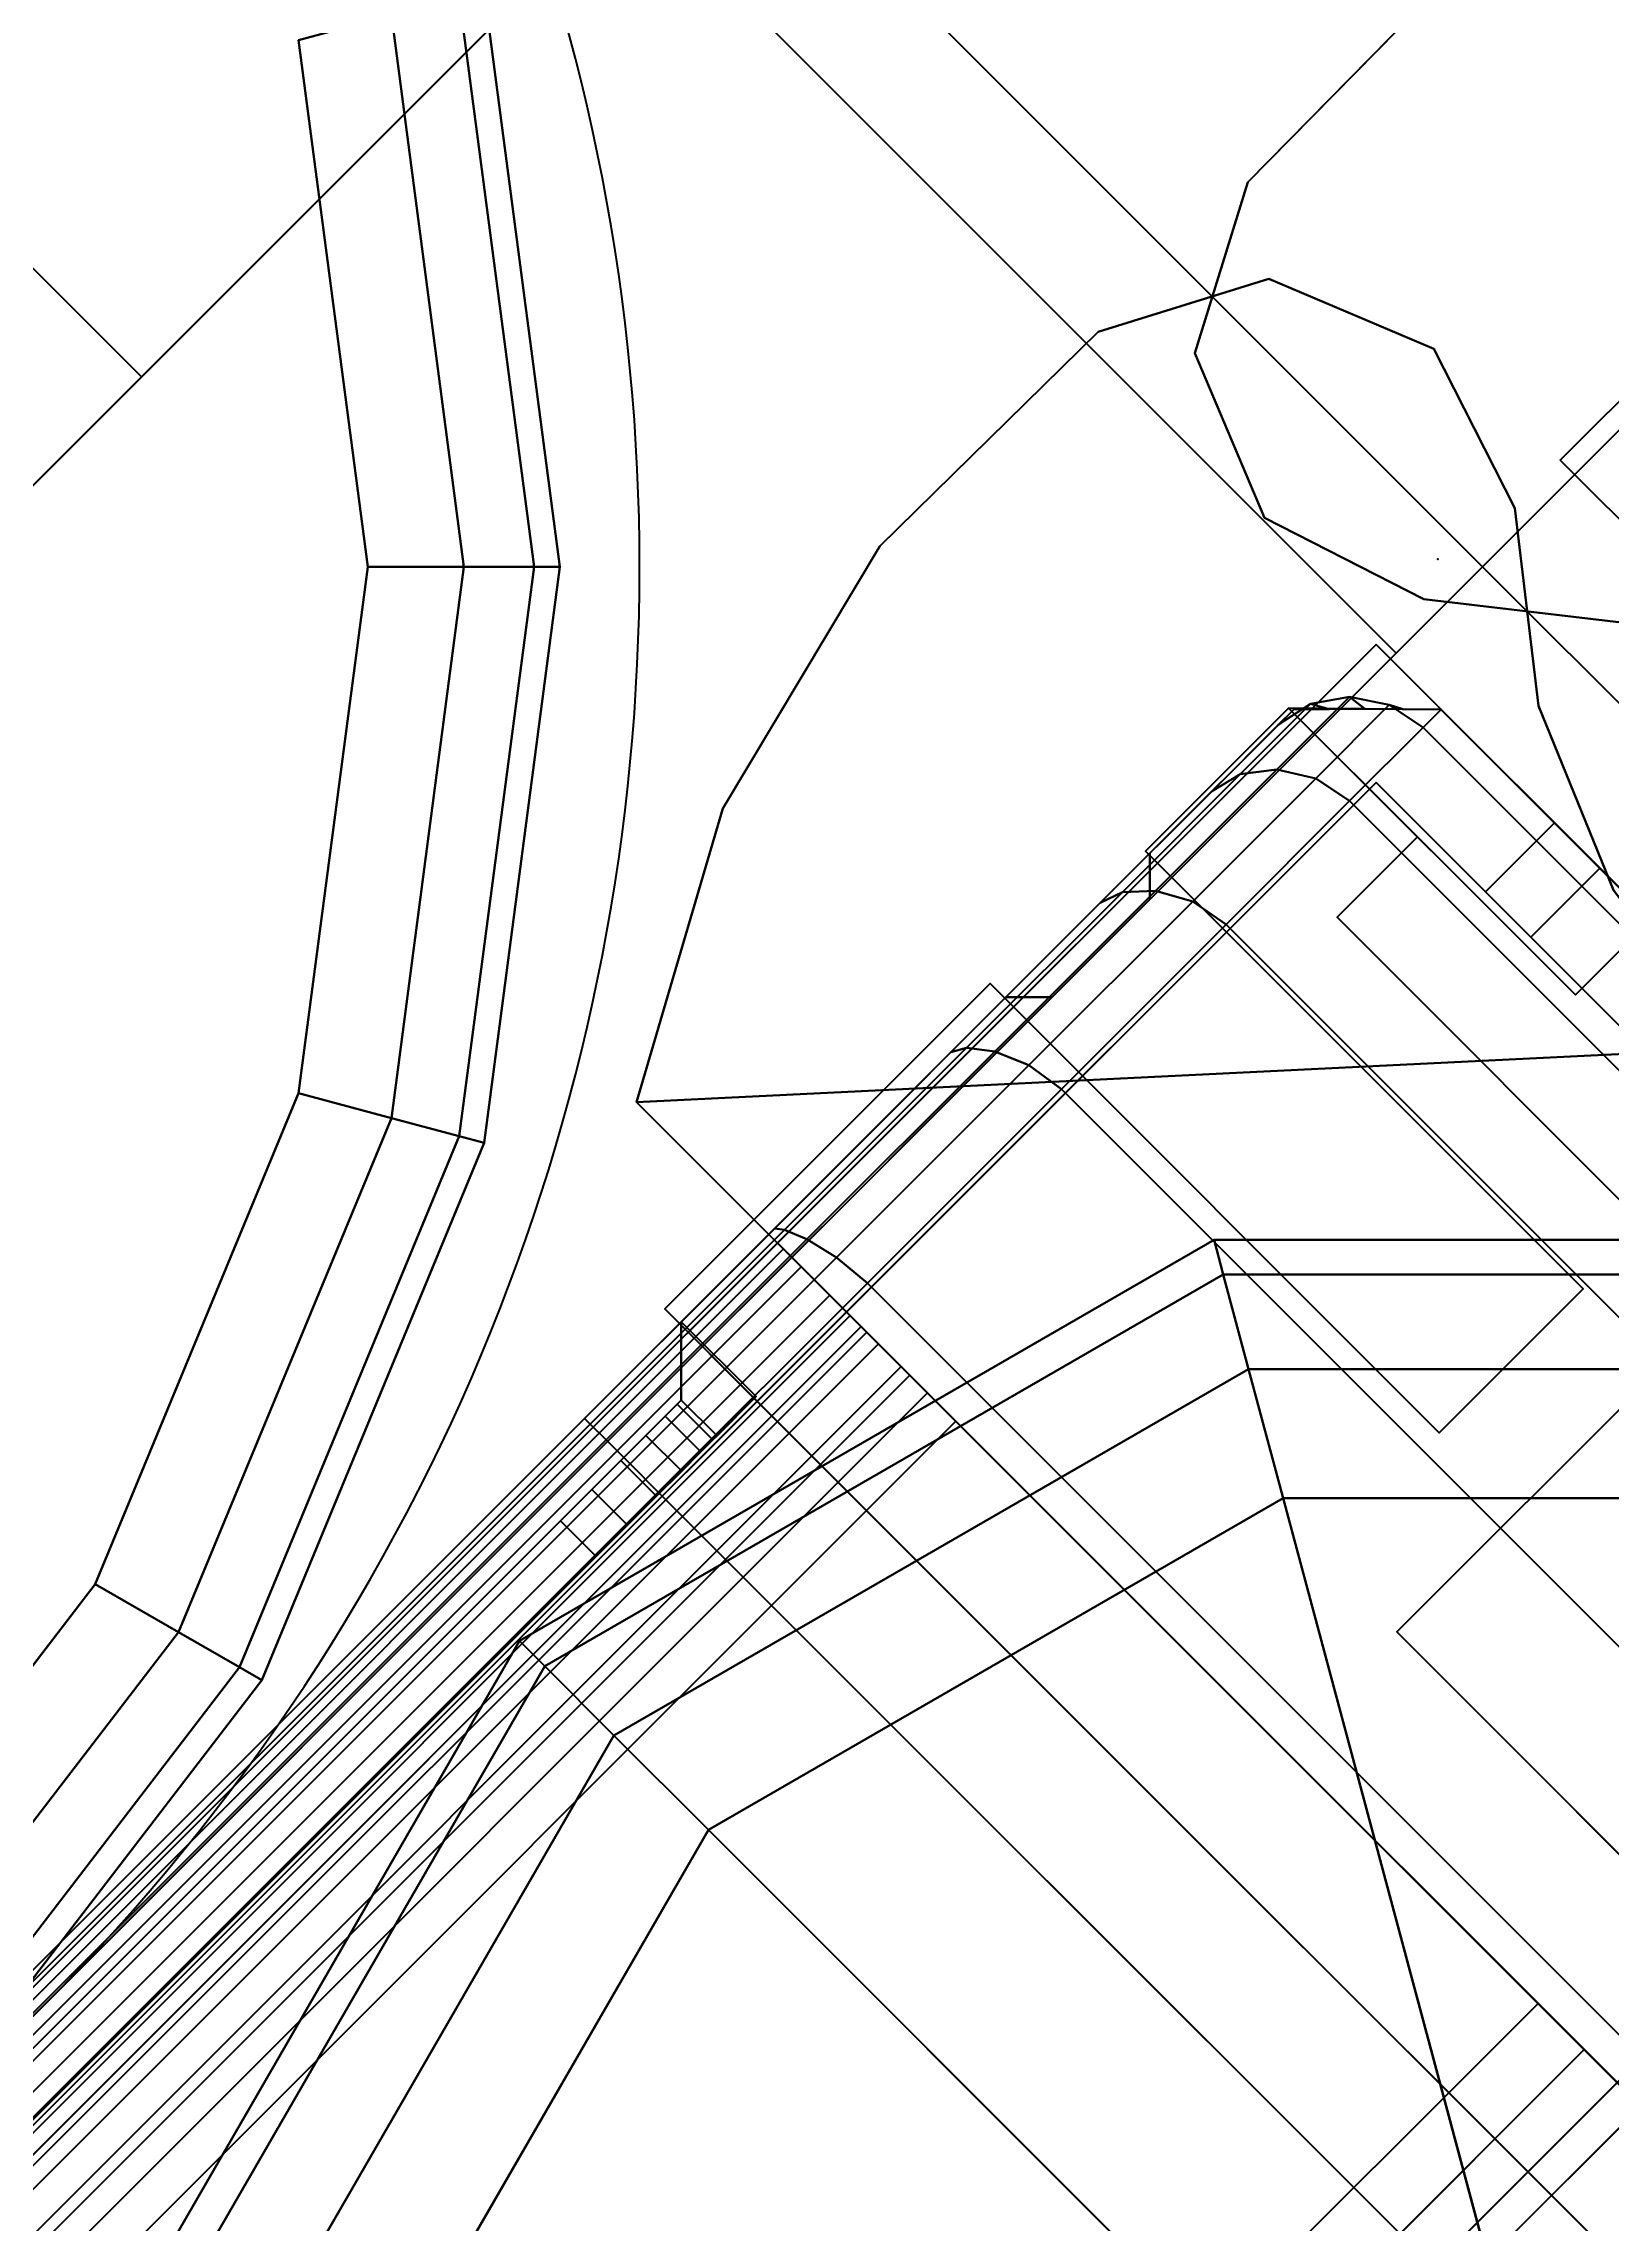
# Model space of a CAD drawing. Extents: x -170 to 1783, y -20 to 1205.
# Drawn here: x 170.2 to 171.161, y 339.697 to 341.034 of the extents above; entities that cross this region are included whole.
import ezdxf
from ezdxf.enums import TextEntityAlignment as Align

# ---------------------------------------------------------------- set-up
doc = ezdxf.new("R2010")
doc.units = 0
doc.header["$LTSCALE"] = 96
doc.header["$MEASUREMENT"] = 0
for name, color, linetype in [('A-FURN-3-PANEL-GLIDE', 7, 'Continuous'), ('A-FURN-3-PANEL-GLIDE-HOUSING', 7, 'Continuous'), ('A-FURN-3-PANEL-RACE', 7, 'Continuous'), ('A-FURN-3-PANEL-SIDE1', 7, 'Continuous'), ('A-FURN-3-PANEL-SIDE2', 7, 'Continuous'), ('A-FURN-3-PANEL-TOPCAP', 7, 'Continuous'), ('A-FURN-3-PANEL-TRIM', 7, 'Continuous'), ('A-FURN-3-WKSF-BRACKET', 7, 'Continuous'), ('A-FURN-3-WKSF-TOP', 7, 'Continuous'), ('A-FURN-3-WKSF-TRIM', 7, 'Continuous'), ('A-FURN-P-PNLS', 7, 'Continuous'), ('A-FURN-P-WKSF', 7, 'Continuous'), ('A-FURN-P-WKSF-SUPPORT', 7, 'Continuous'), ('MAIN_FURN', 7, 'Continuous'), ('MAIN_PANEL', 7, 'Continuous'), ('MAIN_WKSURF', 7, 'Continuous'), ('MAIN_WRKSFC-SUPP', 7, 'Continuous')]:
    doc.layers.add(name, color=color, linetype=linetype)

# ---------------------------------------------------------------- blocks, each defined once
blk = doc.blocks.new('EC-EFP-444')
at = {"layer": 'A-FURN-3-PANEL-GLIDE', "color": 20, "linetype": 'Continuous'}
for points in [[(46.6501, 1.8052, 0.2464), (46.6391, 1.8242, 0.1642), (47.115, 1.9517, 0.1642), (47.115, 1.9297, 0.2464)], [(46.6391, 1.8242, 0.1642), (46.6501, 1.8052, 0.0821), (47.115, 1.9297, 0.0821), (47.115, 1.9517, 0.1642)], [(47.115, 1.9297, 0.2464), (47.115, 1.9517, 0.1642), (47.5909, 1.8242, 0.1642), (47.5799, 1.8052, 0.2464)], [(47.115, 1.9517, 0.1642), (47.115, 1.9297, 0.0821), (47.5799, 1.8052, 0.0821), (47.5909, 1.8242, 0.1642)], [(46.6802, 1.7531, 0.3065), (46.6501, 1.8052, 0.2464), (47.115, 1.9297, 0.2464), (47.115, 1.8696, 0.3065)], [(46.6501, 1.8052, 0.0821), (46.6802, 1.7531, 0.022), (47.115, 1.8696, 0.022), (47.115, 1.9297, 0.0821)], [(47.115, 1.8696, 0.3065), (47.115, 1.9297, 0.2464), (47.5799, 1.8052, 0.2464), (47.5498, 1.7531, 0.3065)], [(47.115, 1.9297, 0.0821), (47.115, 1.8696, 0.022), (47.5498, 1.7531, 0.022), (47.5799, 1.8052, 0.0821)], [(46.7213, 1.682, 0.3285), (46.6802, 1.7531, 0.3065), (47.115, 1.8696, 0.3065), (47.115, 1.7875, 0.3285)], [(46.6802, 1.7531, 0.022), (46.7213, 1.682), (47.115, 1.7875), (47.115, 1.8696, 0.022)], [(47.115, 1.7875, 0.3285), (47.115, 1.8696, 0.3065), (47.5498, 1.7531, 0.3065), (47.5088, 1.682, 0.3285)], [(47.115, 1.8696, 0.022), (47.115, 1.7875), (47.5088, 1.682), (47.5498, 1.7531, 0.022)], [(47.5799, 1.8052, 0.2464), (47.5909, 1.8242, 0.1642), (47.9392, 1.4759, 0.1642), (47.9202, 1.4649, 0.2464)], [(47.5909, 1.8242, 0.1642), (47.5799, 1.8052, 0.0821), (47.9202, 1.4649, 0.0821), (47.9392, 1.4759, 0.1642)], [(47.5498, 1.7531, 0.3065), (47.5799, 1.8052, 0.2464), (47.9202, 1.4649, 0.2464), (47.8681, 1.4348, 0.3065)], [(47.5799, 1.8052, 0.0821), (47.5498, 1.7531, 0.022), (47.8681, 1.4348, 0.022), (47.9202, 1.4649, 0.0821)], [(47.0138, 1.1754, 0.3285), (46.7213, 1.682, 0.3285), (47.115, 1.7875, 0.3285), (47.115, 1.2025, 0.3285)], [(47.115, 1.2025, 0.3285), (47.115, 1.7875, 0.3285), (47.5088, 1.682, 0.3285), (47.2163, 1.1754, 0.3285)], [(47.5088, 1.682, 0.3285), (47.5498, 1.7531, 0.3065), (47.8681, 1.4348, 0.3065), (47.797, 1.3937, 0.3285)], [(47.5498, 1.7531, 0.022), (47.5088, 1.682), (47.797, 1.3937), (47.8681, 1.4348, 0.022)], [(47.2163, 1.1754, 0.3285), (47.5088, 1.682, 0.3285), (47.797, 1.3937, 0.3285), (47.2904, 1.1013, 0.3285)]]:
    blk.add_3dface(points, dxfattribs=at)
at = {"layer": 'A-FURN-3-PANEL-GLIDE', "color": 20, "linetype": 'Continuous', "invisible_edges": 12}
for points in [[(47.115, 1), (47.115, 1.7875), (46.7213, 1.682)], [(47.115, 1), (47.5088, 1.682), (47.115, 1.7875)], [(47.115, 1), (47.797, 1.3937), (47.5088, 1.682)]]:
    blk.add_3dface(points, dxfattribs=at)
at = {"layer": 'A-FURN-3-PANEL-GLIDE-HOUSING', "color": 40, "linetype": 'Continuous'}
for points in [[(47.1152, 1.3517, 4.1997), (47.1152, 1.3117, 4.2397), (47.4, 1.3117, 4.2397), (47.4, 1.3517, 4.1997)], [(47.1152, 1.3517, 4.1997), (47.4, 1.3517, 4.1997), (47.4, 1.3517, 3.6147), (47.1152, 1.3517, 3.6147)], [(47.1152, 1.3117, 3.5747), (47.1152, 1.3517, 3.6147), (47.4, 1.3517, 3.6147), (47.4, 1.3117, 3.5747)], [(47.3151, 1.2001, 2.2447), (47.72, 1.283, 3.3867), (47.72, 1.283, 3.5747), (47.115, 1.283, 3.5747)], [(47.115, 1.21, 3.5747), (47.72, 1.21, 3.5747), (47.72, 1.21, 3.3867), (47.2635, 1.1485, 2.2447)]]:
    blk.add_3dface(points, dxfattribs=at)
for points, invisible_edges in [([(47.4, 1.3117, 3.5747), (47.3998, 1.283, 3.5747), (47.115, 1.283, 3.5747), (47.1152, 1.3117, 3.5747)], 4), ([(47.4, 1.3117, 4.2397), (47.1152, 1.3117, 4.2397), (47.1152, 0.6857, 4.2397), (47.4, 0.6857, 4.2397)], 2), ([(47.72, 1.283, 3.5747), (47.72, 1.21, 3.5747), (47.115, 1.21, 3.5747), (47.115, 1.283, 3.5747)], 4)]:
    blk.add_3dface(points, dxfattribs=dict(at, invisible_edges=invisible_edges))
at = {"layer": 'A-FURN-3-PANEL-RACE', "color": 40, "linetype": 'Continuous'}
for points, invisible_edges in [([(0.08, 2.0125, 3.515), (0.08, 2.0125, 0.3963), (47.92, 2.0125, 0.3963), (47.92, 2.0125, 3.515)], 8), ([(0.5, 1.5745, 0.3963), (47.5, 1.5745, 0.3963), (0.08, 2.0125, 0.3963), (0.08, 1.5745, 0.3963)], 3), ([(47.5, 1.5745, 0.3963), (47.92, 1.5745, 0.3963), (47.92, 2.0125, 0.3963), (0.08, 2.0125, 0.3963)], 8), ([(0.6, 2.0125, 4.0847), (0.6, 2.0125, 3.515), (47.4, 2.0125, 3.515), (47.4, 2.0125, 4.0847)], 2), ([(47.4, 1.9525, 3.515), (47.4, 1.9525, 4.0847), (47.4, 2.0125, 4.0847), (47.4, 2.0125, 3.515)], 2), ([(47.86, 1.9525, 3.515), (47.4, 1.9525, 3.515), (47.4, 2.0125, 3.515), (47.92, 2.0125, 3.515)], 8), ([(47.4, 1.9493, 4.1093), (47.4, 2.0072, 4.1248), (47.4, 2.0125, 4.0847), (47.4, 1.9525, 4.0847)], 5), ([(47.4, 1.9398, 4.1322), (47.4, 1.9918, 4.1622), (47.4, 2.0072, 4.1248), (47.4, 1.9493, 4.1093)], 5), ([(47.86, 1.5745, 3.515), (47.86, 1.9525, 3.515), (47.92, 2.0125, 3.515), (47.92, 1.5745, 3.515)], 2), ([(47.92, 1.8575, 3.1951), (47.92, 2.0125, 3.515), (47.92, 2.0125, 0.3963), (47.92, 1.8575, 1.4986)], 5), ([(47.92, 1.8181, 1.4986), (47.92, 1.8575, 1.4986), (47.92, 2.0125, 0.3963), (47.92, 1.5745, 0.3963)], 10), ([(47.92, 1.5745, 3.245), (47.92, 1.5745, 3.515), (47.92, 2.0125, 3.515), (47.92, 1.8575, 3.1951)], 4), ([(47.4, 1.9247, 4.1519), (47.4, 1.9671, 4.1943), (47.4, 1.9918, 4.1622), (47.4, 1.9398, 4.1322)], 5), ([(47.4, 1.905, 4.1669), (47.4, 1.935, 4.2189), (47.4, 1.9671, 4.1943), (47.4, 1.9247, 4.1519)], 5), ([(47.86, 1.9525, 0.4563), (0.14, 1.9525, 0.4563), (0.14, 1.9525, 3.515), (47.86, 1.9525, 3.515)], 4), ([(0.5, 1.5745, 0.4563), (0.14, 1.5745, 0.4563), (0.14, 1.9525, 0.4563), (47.5, 1.5745, 0.4563)], 12), ([(47.5, 1.5745, 0.4563), (0.14, 1.9525, 0.4563), (47.86, 1.9525, 0.4563), (47.86, 1.5745, 0.4563)], 1), ([(47.4, 1.9525, 3.515), (0.6, 1.9525, 3.515), (0.6, 1.9525, 4.0847), (47.4, 1.9525, 4.0847)], 1), ([(47.86, 1.9525, 0.4563), (47.86, 1.9525, 3.515), (47.86, 1.8575, 3.1951), (47.86, 1.8575, 1.4986)], 10), ([(47.86, 1.5745, 0.4563), (47.86, 1.9525, 0.4563), (47.86, 1.8575, 1.4986), (47.86, 1.8181, 1.4986)], 10), ([(47.86, 1.8575, 3.1951), (47.86, 1.9525, 3.515), (47.86, 1.5745, 3.515), (47.86, 1.5745, 3.245)], 1), ([(47.4, 1.8821, 4.1764), (47.4, 1.8976, 4.2344), (47.4, 1.935, 4.2189), (47.4, 1.905, 4.1669)], 5), ([(47.4, 1.8575, 4.1797), (47.4, 1.8575, 4.2397), (47.4, 1.8976, 4.2344), (47.4, 1.8821, 4.1764)], 4), ([(47.86, 1.5745, 1.7894), (47.86, 1.5745, 0.4563), (47.86, 1.8181, 1.4986), (47.86, 1.614, 1.7894)], 2), ([(47.92, 1.614, 1.7894), (47.92, 1.8181, 1.4986), (47.92, 1.5745, 0.3963), (47.92, 1.5745, 1.7894)], 2), ([(47.5, 1.2625, 0.3963), (47.5, 1.5745, 0.3963), (0.5, 1.5745, 0.3963), (45.902, 1.2625, 0.3963)], 6), ([(47.5, 1.2625, 0.4563), (45.902, 1.2625, 0.4563), (0.5, 1.5745, 0.4563), (47.5, 1.5745, 0.4563)], 6), ([(47.5, 1.5745, 0.3963), (47.5, 1.5745, 0.4563), (47.86, 1.5745, 0.4563), (47.92, 1.5745, 0.3963)], 4)]:
    blk.add_3dface(points, dxfattribs=dict(at, invisible_edges=invisible_edges))
for points in [[(0.6, 2.0072, 4.1248), (0.6, 2.0125, 4.0847), (47.4, 2.0125, 4.0847), (47.4, 2.0072, 4.1248)], [(0.6, 1.9918, 4.1622), (0.6, 2.0072, 4.1248), (47.4, 2.0072, 4.1248), (47.4, 1.9918, 4.1622)], [(0.6, 1.9671, 4.1943), (0.6, 1.9918, 4.1622), (47.4, 1.9918, 4.1622), (47.4, 1.9671, 4.1943)], [(0.6, 1.935, 4.2189), (0.6, 1.9671, 4.1943), (47.4, 1.9671, 4.1943), (47.4, 1.935, 4.2189)], [(47.4, 1.9493, 4.1093), (47.4, 1.9525, 4.0847), (0.6, 1.9525, 4.0847), (0.6, 1.9493, 4.1093)], [(47.4, 1.9398, 4.1322), (47.4, 1.9493, 4.1093), (0.6, 1.9493, 4.1093), (0.6, 1.9398, 4.1322)], [(47.4, 1.9247, 4.1519), (47.4, 1.9398, 4.1322), (0.6, 1.9398, 4.1322), (0.6, 1.9247, 4.1519)], [(0.6, 1.8976, 4.2344), (0.6, 1.935, 4.2189), (47.4, 1.935, 4.2189), (47.4, 1.8976, 4.2344)], [(47.4, 1.905, 4.1669), (47.4, 1.9247, 4.1519), (0.6, 1.9247, 4.1519), (0.6, 1.905, 4.1669)], [(47.4, 1.8821, 4.1764), (47.4, 1.905, 4.1669), (0.6, 1.905, 4.1669), (0.6, 1.8821, 4.1764)], [(0.6, 1.8575, 4.2397), (0.6, 1.8976, 4.2344), (47.4, 1.8976, 4.2344), (47.4, 1.8575, 4.2397)], [(47.4, 1.8575, 4.1797), (47.4, 1.8821, 4.1764), (0.6, 1.8821, 4.1764), (0.6, 1.8575, 4.1797)], [(0.6, 1.8575, 4.1797), (0.6, 1.8575, 4.2397), (47.4, 1.8575, 4.2397), (47.4, 1.8575, 4.1797)], [(47.86, 1.8575, 1.4986), (47.86, 1.8575, 3.1951), (47.92, 1.8575, 3.1951), (47.92, 1.8575, 1.4986)], [(47.92, 1.8181, 1.4986), (47.86, 1.8181, 1.4986), (47.86, 1.8575, 1.4986), (47.92, 1.8575, 1.4986)], [(47.86, 1.8575, 3.1951), (47.86, 1.5745, 3.245), (47.92, 1.5745, 3.245), (47.92, 1.8575, 3.1951)], [(47.92, 1.614, 1.7894), (47.86, 1.614, 1.7894), (47.86, 1.8181, 1.4986), (47.92, 1.8181, 1.4986)], [(47.5, 1.2625, 0.3963), (47.5, 1.2625, 0.4563), (47.5, 1.5745, 0.4563), (47.5, 1.5745, 0.3963)], [(47.5, 1.2625, 0.4563), (47.5, 1.2625, 0.3963), (45.902, 1.2625, 0.3963), (45.902, 1.2625, 0.4563)]]:
    blk.add_3dface(points, dxfattribs=at)
at = {"layer": 'A-FURN-3-PANEL-SIDE1', "color": 7, "linetype": 'Continuous'}
for points in [[(47.3224, 1.955, 43.7401), (47.3228, 0.045, 43.7401), (0.6776, 0.045, 43.7401), (0.6776, 1.955, 43.7401)], [(47.3224, 0.045, 4.2397), (47.3224, 1.955, 4.2397), (0.6776, 1.955, 4.2397), (0.6776, 0.045, 4.2397)], [(47.3228, 0.045, 43.7401), (47.3224, 1.955, 43.7401), (47.3224, 1.955, 4.2397), (47.3224, 0.045, 4.2397)]]:
    blk.add_3dface(points, dxfattribs=at)
at = {"layer": 'A-FURN-3-PANEL-SIDE2', "color": 7, "linetype": 'Continuous'}
blk.add_3dface([(0.6776, 1.955, 43.7401), (0.6776, 1.955, 4.2397), (47.3224, 1.955, 4.2397), (47.3224, 1.955, 43.7401)], dxfattribs=at)
at = {"layer": 'A-FURN-3-PANEL-TOPCAP', "color": 60, "linetype": 'Continuous'}
for points, invisible_edges in [([(0.76, 2.02, 44.286), (0.76, 2.02, 44.161), (47.24, 2.02, 44.161), (47.24, 2.02, 44.286)], 5), ([(47.24, 2, 44.141), (47.24, 2.02, 44.161), (0.76, 2.02, 44.161), (0.76, 2, 44.141)], 5), ([(47.24, 2.02, 44.036), (47.24, 2, 44.056), (0.76, 2, 44.056), (0.76, 2.02, 44.036)], 5), ([(0.76, 2.02, 44.036), (0.815, 2.02, 43.7741), (47.185, 2.02, 43.7741), (47.24, 2.02, 44.036)], 5), ([(47.185, 2.02, 43.7741), (0.815, 2.02, 43.7741), (0.815, 1.986, 43.7401), (47.185, 1.986, 43.7401)], 10), ([(47.185, 2.02, 43.7741), (47.185, 1.986, 43.7401), (47.2122, 1.986, 43.7365), (47.221, 2.02, 43.7693)], 5), ([(47.185, 2.02, 43.7741), (47.221, 2.02, 43.7693), (47.3404, 2.02, 44.0218), (47.24, 2.02, 44.036)], 10), ([(47.221, 2.02, 43.7693), (47.2122, 1.986, 43.7365), (47.2375, 1.986, 43.726), (47.2545, 2.02, 43.7554)], 5), ([(47.4331, 2.02, 43.9807), (47.3404, 2.02, 44.0218), (47.221, 2.02, 43.7693), (47.2545, 2.02, 43.7554)], 10), ([(47.2545, 2.02, 43.7554), (47.2375, 1.986, 43.726), (47.2593, 1.986, 43.7093), (47.2833, 2.02, 43.7333)], 5), ([(47.4051, 2.02, 44.2633), (47.24, 2.02, 44.286), (47.24, 2.02, 44.161), (47.3727, 2.02, 44.1426)], 10), ([(47.3727, 2.02, 44.1426), (47.24, 2.02, 44.161), (47.24, 2, 44.141), (47.3676, 2, 44.1232)], 10), ([(47.3456, 2, 44.0411), (47.24, 2, 44.056), (47.24, 2.02, 44.036), (47.3404, 2.02, 44.0218)], 10), ([(47.2545, 2.02, 43.7554), (47.2833, 2.02, 43.7333), (47.5111, 2.02, 43.9159), (47.4331, 2.02, 43.9807)], 10), ([(47.2833, 2.02, 43.7333), (47.2593, 1.986, 43.7093), (47.276, 1.986, 43.6875), (47.3054, 2.02, 43.7045)], 5), ([(47.3054, 2.02, 43.7045), (47.276, 1.986, 43.6875), (47.2864, 1.986, 43.6622), (47.3193, 2.02, 43.671)], 5), ([(47.5685, 2.02, 43.8323), (47.5111, 2.02, 43.9159), (47.2833, 2.02, 43.7333), (47.3054, 2.02, 43.7045)], 10), ([(47.3193, 2.02, 43.671), (47.2864, 1.986, 43.6622), (47.29, 1.986, 43.635), (47.324, 2.02, 43.635)], 1), ([(47.3054, 2.02, 43.7045), (47.3193, 2.02, 43.671), (47.601, 2.02, 43.7363), (47.5685, 2.02, 43.8323)], 10), ([(47.3193, 2.02, 43.671), (47.324, 2.02, 43.635), (47.606, 2.02, 43.635), (47.601, 2.02, 43.7363)], 8), ([(47.324, 2.02, 43.635), (47.324, -0.02, 43.635), (47.606, -0.02, 43.635), (47.606, 2.02, 43.635)], 5), ([(47.4431, 2, 43.998), (47.3456, 2, 44.0411), (47.3404, 2.02, 44.0218), (47.4331, 2.02, 43.9807)], 10), ([(47.4956, 2.02, 44.0891), (47.3727, 2.02, 44.1426), (47.3676, 2, 44.1232), (47.4856, 2, 44.0717)], 10), ([(47.5581, 2.02, 44.1974), (47.4051, 2.02, 44.2633), (47.3727, 2.02, 44.1426), (47.4956, 2.02, 44.0891)], 10), ([(47.5252, 2, 43.9301), (47.4431, 2, 43.998), (47.4331, 2.02, 43.9807), (47.5111, 2.02, 43.9159)], 10), ([(47.5995, 2.02, 44.0044), (47.4956, 2.02, 44.0891), (47.4856, 2, 44.0717), (47.5854, 2, 43.9903)], 10), ([(47.6879, 2.02, 44.0929), (47.5581, 2.02, 44.1974), (47.4956, 2.02, 44.0891), (47.5995, 2.02, 44.0044)], 10), ([(47.5858, 2, 43.8424), (47.5252, 2, 43.9301), (47.5111, 2.02, 43.9159), (47.5685, 2.02, 43.8323)], 10), ([(47.6202, 2, 43.7415), (47.5858, 2, 43.8424), (47.5685, 2.02, 43.8323), (47.601, 2.02, 43.7363)], 10), ([(47.6768, 2.02, 43.8949), (47.5995, 2.02, 44.0044), (47.5854, 2, 43.9903), (47.6595, 2, 43.8849)], 10), ([(47.7851, 2.02, 43.9575), (47.6879, 2.02, 44.0929), (47.5995, 2.02, 44.0044), (47.6768, 2.02, 43.8949)], 10), ([(47.6259, 2, 43.635), (47.6202, 2, 43.7415), (47.601, 2.02, 43.7363), (47.606, 2.02, 43.635)], 2), ([(47.606, 2.02, 43.635), (47.606, -0.02, 43.635), (47.6259, 0, 43.635), (47.6259, 2, 43.635)], 5), ([(47.7217, 2.02, 43.7687), (47.6768, 2.02, 43.8949), (47.6595, 2, 43.8849), (47.7024, 2, 43.7635)], 10), ([(47.8425, 2.02, 43.8011), (47.7851, 2.02, 43.9575), (47.6768, 2.02, 43.8949), (47.7217, 2.02, 43.7687)], 10), ([(47.731, 2.02, 43.635), (47.7217, 2.02, 43.7687), (47.7024, 2, 43.7635), (47.711, 2, 43.635)], 2), ([(47.711, 2, 43.635), (47.711, 0, 43.635), (47.731, -0.02, 43.635), (47.731, 2.02, 43.635)], 5), ([(47.856, 2.02, 43.635), (47.8425, 2.02, 43.8011), (47.7217, 2.02, 43.7687), (47.731, 2.02, 43.635)], 2), ([(47.856, -0.02, 43.635), (47.856, 2.02, 43.635), (47.731, 2.02, 43.635), (47.731, -0.02, 43.635)], 5), ([(47.8715, 2.0047, 43.635), (47.856, 2.02, 43.635), (47.856, -0.02, 43.635), (47.8715, -0.0047, 43.635)], 10), ([(0.76, 2, 44.141), (0.76, 2, 44.056), (47.24, 2, 44.056), (47.24, 2, 44.141)], 5), ([(47.3676, 2, 44.1232), (47.24, 2, 44.141), (47.24, 2, 44.056), (47.3456, 2, 44.0411)], 10), ([(47.4856, 2, 44.0717), (47.3676, 2, 44.1232), (47.3456, 2, 44.0411), (47.4431, 2, 43.998)], 10), ([(47.5854, 2, 43.9903), (47.4856, 2, 44.0717), (47.4431, 2, 43.998), (47.5252, 2, 43.9301)], 10), ([(47.6595, 2, 43.8849), (47.5854, 2, 43.9903), (47.5252, 2, 43.9301), (47.5858, 2, 43.8424)], 10), ([(47.7024, 2, 43.7635), (47.6595, 2, 43.8849), (47.5858, 2, 43.8424), (47.6202, 2, 43.7415)], 10), ([(47.711, 2, 43.635), (47.7024, 2, 43.7635), (47.6202, 2, 43.7415), (47.6259, 2, 43.635)], 2), ([(47.711, 0, 43.635), (47.711, 2, 43.635), (47.6259, 2, 43.635), (47.6259, 0, 43.635)], 5), ([(47.8715, -0.0047, 43.635), (47.8871, 0.0106, 43.635), (47.8871, 1.9894, 43.635), (47.8715, 2.0047, 43.635)], 10), ([(47.9035, 1.9727, 43.635), (47.8871, 1.9894, 43.635), (47.8871, 0.0106, 43.635), (47.9035, 0.0273, 43.635)], 10), ([(47.9035, 0.0273, 43.635), (47.92, 0.044, 43.635), (47.92, 1.956, 43.635), (47.9035, 1.9727, 43.635)], 8)]:
    blk.add_3dface(points, dxfattribs=dict(at, invisible_edges=invisible_edges))
for points in [[(47.24, 2.02, 44.286), (47.24, 2.0151, 44.3105), (0.76, 2.0151, 44.3105), (0.76, 2.02, 44.286)], [(47.24, 2.02, 44.286), (47.4051, 2.02, 44.2633), (47.4087, 2.0151, 44.2864), (47.24, 2.0151, 44.3105)], [(47.29, 1.955, 43.635), (47.324, 1.955, 43.635), (47.324, 2.02, 43.635), (47.29, 1.986, 43.635)], [(47.4051, 2.02, 44.2633), (47.5581, 2.02, 44.1974), (47.5669, 2.0151, 44.2168), (47.4087, 2.0151, 44.2864)], [(47.5581, 2.02, 44.1974), (47.6879, 2.02, 44.0929), (47.7022, 2.0151, 44.1072), (47.5669, 2.0151, 44.2168)], [(47.6879, 2.02, 44.0929), (47.7851, 2.02, 43.9575), (47.8045, 2.0151, 43.9663), (47.7022, 2.0151, 44.1072)], [(47.7851, 2.02, 43.9575), (47.8425, 2.02, 43.8011), (47.8656, 2.0151, 43.8047), (47.8045, 2.0151, 43.9663)], [(47.8425, 2.02, 43.8011), (47.856, 2.02, 43.635), (47.8715, 2.0047, 43.635), (47.8656, 2.0151, 43.8047)], [(47.24, 2.0151, 44.3105), (47.24, 2.0013, 44.3313), (0.76, 2.0013, 44.3313), (0.76, 2.0151, 44.3105)], [(47.24, 2.0151, 44.3105), (47.4087, 2.0151, 44.2864), (47.4143, 2.0013, 44.3065), (47.24, 2.0013, 44.3313)], [(47.4087, 2.0151, 44.2864), (47.5669, 2.0151, 44.2168), (47.5775, 2.0013, 44.2349), (47.4143, 2.0013, 44.3065)], [(47.5669, 2.0151, 44.2168), (47.7022, 2.0151, 44.1072), (47.7172, 2.0013, 44.1222), (47.5775, 2.0013, 44.2349)], [(47.7022, 2.0151, 44.1072), (47.8045, 2.0151, 43.9663), (47.8226, 2.0013, 43.977), (47.7172, 2.0013, 44.1222)], [(47.8045, 2.0151, 43.9663), (47.8656, 2.0151, 43.8047), (47.8857, 2.0013, 43.8104), (47.8226, 2.0013, 43.977)], [(47.8656, 2.0151, 43.8047), (47.8715, 2.0047, 43.635), (47.8871, 1.9894, 43.635), (47.8857, 2.0013, 43.8104)], [(47.24, 2.0013, 44.3313), (47.24, 1.9805, 44.3451), (0.76, 1.9805, 44.3451), (0.76, 2.0013, 44.3313)], [(47.24, 2.0013, 44.3313), (47.4143, 2.0013, 44.3065), (47.4194, 1.9805, 44.3203), (47.24, 1.9805, 44.3451)], [(47.4143, 2.0013, 44.3065), (47.5775, 2.0013, 44.2349), (47.5864, 1.9805, 44.248), (47.4194, 1.9805, 44.3203)], [(47.5775, 2.0013, 44.2349), (47.7172, 2.0013, 44.1222), (47.7287, 1.9805, 44.1337), (47.5864, 1.9805, 44.248)], [(47.7172, 2.0013, 44.1222), (47.8226, 2.0013, 43.977), (47.8356, 1.9805, 43.9859), (47.7287, 1.9805, 44.1337)], [(47.8226, 2.0013, 43.977), (47.8857, 2.0013, 43.8104), (47.8994, 1.9805, 43.8155), (47.8356, 1.9805, 43.9859)], [(47.8857, 2.0013, 43.8104), (47.8871, 1.9894, 43.635), (47.9035, 1.9727, 43.635), (47.8994, 1.9805, 43.8155)], [(47.24, 1.9805, 44.3451), (47.24, 1.956, 44.35), (0.76, 1.956, 44.35), (0.76, 1.9805, 44.3451)], [(47.185, 1.955, 43.7401), (47.185, 1.986, 43.7401), (0.815, 1.986, 43.7401), (0.815, 1.955, 43.7401)], [(47.185, 1.955, 43.7401), (47.2122, 1.955, 43.7365), (47.2122, 1.986, 43.7365), (47.185, 1.986, 43.7401)], [(47.2122, 1.955, 43.7365), (47.2375, 1.955, 43.726), (47.2375, 1.986, 43.726), (47.2122, 1.986, 43.7365)], [(47.2375, 1.955, 43.726), (47.2593, 1.955, 43.7093), (47.2593, 1.986, 43.7093), (47.2375, 1.986, 43.726)], [(47.24, 1.9805, 44.3451), (47.4194, 1.9805, 44.3203), (47.4216, 1.956, 44.3252), (47.24, 1.956, 44.35)], [(47.2593, 1.955, 43.7093), (47.276, 1.955, 43.6875), (47.276, 1.986, 43.6875), (47.2593, 1.986, 43.7093)], [(47.276, 1.955, 43.6875), (47.2864, 1.955, 43.6622), (47.2864, 1.986, 43.6622), (47.276, 1.986, 43.6875)], [(47.2864, 1.955, 43.6622), (47.29, 1.955, 43.635), (47.29, 1.986, 43.635), (47.2864, 1.986, 43.6622)], [(47.4194, 1.9805, 44.3203), (47.5864, 1.9805, 44.248), (47.5901, 1.956, 44.2528), (47.4216, 1.956, 44.3252)], [(47.5864, 1.9805, 44.248), (47.7287, 1.9805, 44.1337), (47.7332, 1.956, 44.1382), (47.5901, 1.956, 44.2528)], [(47.7287, 1.9805, 44.1337), (47.8356, 1.9805, 43.9859), (47.8405, 1.956, 43.9895), (47.7332, 1.956, 44.1382)], [(47.8356, 1.9805, 43.9859), (47.8994, 1.9805, 43.8155), (47.9043, 1.956, 43.8177), (47.8405, 1.956, 43.9895)], [(47.8994, 1.9805, 43.8155), (47.9035, 1.9727, 43.635), (47.92, 1.956, 43.635), (47.9043, 1.956, 43.8177)], [(0.76, 0.044, 44.35), (0.76, 1.956, 44.35), (47.24, 1.956, 44.35), (47.24, 0.044, 44.35)], [(47.4216, 0.044, 44.3252), (47.24, 0.044, 44.35), (47.24, 1.956, 44.35), (47.4216, 1.956, 44.3252)], [(47.5901, 0.044, 44.2528), (47.4216, 0.044, 44.3252), (47.4216, 1.956, 44.3252), (47.5901, 1.956, 44.2528)], [(47.7332, 0.044, 44.1382), (47.5901, 0.044, 44.2528), (47.5901, 1.956, 44.2528), (47.7332, 1.956, 44.1382)], [(47.8405, 0.044, 43.9895), (47.7332, 0.044, 44.1382), (47.7332, 1.956, 44.1382), (47.8405, 1.956, 43.9895)], [(47.9043, 0.044, 43.8177), (47.8405, 0.044, 43.9895), (47.8405, 1.956, 43.9895), (47.9043, 1.956, 43.8177)], [(47.92, 0.044, 43.635), (47.9043, 0.044, 43.8177), (47.9043, 1.956, 43.8177), (47.92, 1.956, 43.635)]]:
    blk.add_3dface(points, dxfattribs=at)
at = {"layer": 'A-FURN-3-PANEL-TRIM', "color": 60, "linetype": 'Continuous'}
for points, invisible_edges in [([(47.5649, 2.2249, 3.5747), (47.4, 2.1348, 3.5747), (47.935, 2.269, 3.5747), (47.7471, 2.2706, 3.5747)], 2), ([(47.5649, 2.2249, 4.2397), (47.7471, 2.2706, 4.2397), (47.935, 2.269, 4.2397), (47.4, 2.1348, 4.2397)], 4), ([(47.5649, 2.2249, 3.8013), (47.7471, 2.2706, 3.8013), (47.935, 2.269, 3.8013), (47.4, 2.1348, 3.8013)], 4), ([(47.5649, 2.2249, 4.013), (47.4, 2.1348, 4.013), (47.935, 2.269, 4.013), (47.7471, 2.2706, 4.013)], 2), ([(47.935, 2.269, 3.5747), (47.4, 2.1348, 3.5747), (48.0735, 2.1159, 3.5747), (48.0322, 2.2178, 3.5747)], 3), ([(47.935, 2.269, 4.2397), (48.0322, 2.2178, 4.2397), (48.0735, 2.1159, 4.2397), (47.4, 2.1348, 4.2397)], 12), ([(47.935, 2.269, 3.8013), (48.0322, 2.2178, 3.8013), (48.0735, 2.1159, 3.8013), (47.4, 2.1348, 3.8013)], 12), ([(47.935, 2.269, 4.013), (47.4, 2.1348, 4.013), (48.0735, 2.1159, 4.013), (48.0322, 2.2178, 4.013)], 3), ([(47.4, 2.1348, 3.5747), (47.4, 0.3185, 3.5747), (47.9, 0.3185, 3.5747), (47.9, 1.6815, 3.5747)], 10), ([(48.0735, 2.1159, 3.5747), (47.4, 2.1348, 3.5747), (47.9639, 1.9153, 3.5747), (48.0395, 2.0114, 3.5747)], 3), ([(47.9639, 1.9153, 3.5747), (47.4, 2.1348, 3.5747), (47.9, 1.6815, 3.5747), (47.9163, 1.8027, 3.5747)], 3), ([(47.4, 2.1348, 4.2397), (47.9, 1.6815, 4.2397), (47.9, 0.3185, 4.2397), (47.4, 0.3185, 4.2397)], 5), ([(48.0735, 2.1159, 4.2397), (48.0395, 2.0114, 4.2397), (47.9639, 1.9153, 4.2397), (47.4, 2.1348, 4.2397)], 12), ([(47.9639, 1.9153, 4.2397), (47.9163, 1.8027, 4.2397), (47.9, 1.6815, 4.2397), (47.4, 2.1348, 4.2397)], 12), ([(48.0735, 2.1159, 3.8013), (48.0395, 2.0114, 3.8013), (47.9639, 1.9153, 3.8013), (47.4, 2.1348, 3.8013)], 12), ([(47.9639, 1.9153, 3.8013), (47.9163, 1.8027, 3.8013), (47.9, 1.6815, 3.8013), (47.4, 2.1348, 3.8013)], 12), ([(48.0735, 2.1159, 4.013), (47.4, 2.1348, 4.013), (47.9639, 1.9153, 4.013), (48.0395, 2.0114, 4.013)], 3), ([(47.9639, 1.9153, 4.013), (47.4, 2.1348, 4.013), (47.9, 1.6815, 4.013), (47.9163, 1.8027, 4.013)], 3), ([(47.605, -0.0328, 43.635), (47.3224, -0.0328, 43.635), (47.3224, 2.0328, 43.635), (47.605, 2.0328, 43.635)], 8), ([(47.8543, 2.0228, 43.635), (47.8543, 1.9109, 43.635), (47.7845, 1.9109, 43.635), (47.7299, 2.0228, 43.635)], 6), ([(47.7845, 1.9109, 4.2397), (47.7845, 1.9109, 43.635), (47.8543, 1.9109, 43.635), (47.8543, 1.9109, 4.2397)], 2), ([(47.7299, 0.3574, 43.635), (47.605, 0.3574, 43.635), (47.605, 1.6426, 43.635), (47.7299, 1.6426, 43.635)], 10)]:
    blk.add_3dface(points, dxfattribs=dict(at, invisible_edges=invisible_edges))
for points in [[(47.5649, 2.2249, 4.013), (47.7471, 2.2706, 4.013), (47.7471, 2.2706, 4.2397), (47.5649, 2.2249, 4.2397)], [(47.5649, 2.2249, 3.5747), (47.7471, 2.2706, 3.5747), (47.7471, 2.2706, 3.8013), (47.5649, 2.2249, 3.8013)], [(47.7471, 2.2706, 4.013), (47.935, 2.269, 4.013), (47.935, 2.269, 4.2397), (47.7471, 2.2706, 4.2397)], [(47.7471, 2.2706, 3.5747), (47.935, 2.269, 3.5747), (47.935, 2.269, 3.8013), (47.7471, 2.2706, 3.8013)], [(47.935, 2.269, 4.013), (48.0322, 2.2178, 4.013), (48.0322, 2.2178, 4.2397), (47.935, 2.269, 4.2397)], [(47.935, 2.269, 3.5747), (48.0322, 2.2178, 3.5747), (48.0322, 2.2178, 3.8013), (47.935, 2.269, 3.8013)], [(47.4, 2.1348, 4.013), (47.5649, 2.2249, 4.013), (47.5649, 2.2249, 4.2397), (47.4, 2.1348, 4.2397)], [(47.4, 2.1348, 3.5747), (47.5649, 2.2249, 3.5747), (47.5649, 2.2249, 3.8013), (47.4, 2.1348, 3.8013)], [(48.0322, 2.2178, 4.013), (48.0735, 2.1159, 4.013), (48.0735, 2.1159, 4.2397), (48.0322, 2.2178, 4.2397)], [(48.0322, 2.2178, 3.5747), (48.0735, 2.1159, 3.5747), (48.0735, 2.1159, 3.8013), (48.0322, 2.2178, 3.8013)], [(47.4, 0.3185, 3.5747), (47.4, 2.1348, 3.5747), (47.4, 2.1348, 4.2397), (47.4, 0.3185, 4.2397)], [(47.4, 2.1348, 3.8013), (47.9, 1.6815, 3.8013), (47.9, 1.6815, 4.013), (47.4, 2.1348, 4.013)], [(48.0735, 2.1159, 4.013), (48.0395, 2.0114, 4.013), (48.0395, 2.0114, 4.2397), (48.0735, 2.1159, 4.2397)], [(48.0735, 2.1159, 3.5747), (48.0395, 2.0114, 3.5747), (48.0395, 2.0114, 3.8013), (48.0735, 2.1159, 3.8013)], [(47.3224, 1.955, 4.2397), (47.3224, 2.0328, 4.2397), (47.3224, 2.0328, 43.635), (47.3224, 1.955, 43.635)], [(47.605, 2.0328, 4.2397), (47.605, 2.0328, 43.635), (47.3224, 2.0328, 43.635), (47.3224, 2.0328, 4.2397)], [(47.605, 1.6426, 43.635), (47.605, 2.0328, 43.635), (47.605, 2.0328, 4.2397), (47.605, 1.6426, 4.2397)], [(47.8543, 2.0228, 4.2397), (47.8543, 2.0228, 43.635), (47.7299, 2.0228, 43.635), (47.7299, 2.0228, 4.2397)], [(47.7299, 2.0228, 43.635), (47.7299, 1.6426, 43.635), (47.7299, 1.6426, 4.2397), (47.7299, 2.0228, 4.2397)], [(47.9198, 1.956, 4.2397), (47.9198, 1.956, 43.635), (47.8543, 2.0228, 43.635), (47.8543, 2.0228, 4.2397)], [(47.9198, 1.956, 43.635), (47.9198, 1.7737, 43.635), (47.8543, 1.7737, 43.635), (47.8543, 2.0228, 43.635)], [(48.0395, 2.0114, 4.013), (47.9639, 1.9153, 4.013), (47.9639, 1.9153, 4.2397), (48.0395, 2.0114, 4.2397)], [(48.0395, 2.0114, 3.5747), (47.9639, 1.9153, 3.5747), (47.9639, 1.9153, 3.8013), (48.0395, 2.0114, 3.8013)], [(47.9198, 1.7737, 43.635), (47.9198, 1.956, 43.635), (47.9198, 1.956, 4.2397), (47.9198, 1.7737, 4.2397)], [(47.9639, 1.9153, 4.013), (47.9163, 1.8027, 4.013), (47.9163, 1.8027, 4.2397), (47.9639, 1.9153, 4.2397)], [(47.9639, 1.9153, 3.5747), (47.9163, 1.8027, 3.5747), (47.9163, 1.8027, 3.8013), (47.9639, 1.9153, 3.8013)], [(47.7845, 1.6218, 43.635), (47.7845, 1.9109, 43.635), (47.7845, 1.9109, 4.2397), (47.7845, 1.6218, 4.2397)], [(47.8543, 1.9109, 43.635), (47.8543, 1.7737, 43.635), (47.8543, 1.7737, 4.2397), (47.8543, 1.9109, 4.2397)], [(47.8543, 1.7737, 4.2397), (47.8543, 1.7737, 43.635), (47.9198, 1.7737, 43.635), (47.9198, 1.7737, 4.2397)], [(47.7299, 1.6426, 4.2397), (47.7299, 1.6426, 43.635), (47.605, 1.6426, 43.635), (47.605, 1.6426, 4.2397)]]:
    blk.add_3dface(points, dxfattribs=at)
at = {"layer": 'A-FURN-P-PNLS', "color": 60, "linetype": 'Continuous'}
for p, q in [((0, 2), (48, 2)), ((48, 2), (48, 0))]:
    blk.add_line(p, q, dxfattribs=at)
at = {"layer": 'MAIN_PANEL', "color": 7, "linetype": 'Continuous'}
for p in [(48, 2), (48, 2, 43.663), (48, 2)]:
    blk.add_point(p, dxfattribs=at)
blk = doc.blocks.new('EC-EFP-456')
at = {"layer": 'A-FURN-3-PANEL-RACE', "color": 40, "linetype": 'Continuous'}
for points, invisible_edges in [([(0.08, 2.0125, 3.515), (0.08, 2.0125, 0.3963), (47.92, 2.0125, 0.3963), (47.92, 2.0125, 3.515)], 8), ([(0.08, 1.8575, 3.1951), (0.08, 1.8575, 1.4986), (0.08, 2.0125, 0.3963), (0.08, 2.0125, 3.515)], 10), ([(0.5, 1.5745, 0.3963), (47.5, 1.5745, 0.3963), (0.08, 2.0125, 0.3963), (0.08, 1.5745, 0.3963)], 3), ([(47.5, 1.5745, 0.3963), (47.92, 1.5745, 0.3963), (47.92, 2.0125, 0.3963), (0.08, 2.0125, 0.3963)], 8), ([(0.08, 1.8181, 1.4986), (0.08, 1.5745, 0.3963), (0.08, 2.0125, 0.3963), (0.08, 1.8575, 1.4986)], 5), ([(0.08, 1.5745, 3.245), (0.08, 1.8575, 3.1951), (0.08, 2.0125, 3.515), (0.08, 1.5745, 3.515)], 2), ([(0.14, 1.5745, 3.515), (0.08, 1.5745, 3.515), (0.08, 2.0125, 3.515), (0.14, 1.9525, 3.515)], 4), ([(0.14, 1.9525, 3.515), (0.08, 2.0125, 3.515), (0.6, 2.0125, 3.515), (0.6, 1.9525, 3.515)], 1)]:
    blk.add_3dface(points, dxfattribs=dict(at, invisible_edges=invisible_edges))
at = {"layer": 'A-FURN-3-PANEL-TRIM', "color": 60, "linetype": 'Continuous'}
for points, invisible_edges in [([(-0.0735, 2.1159, 3.8013), (0.6, 2.1348, 3.8013), (0.065, 2.269, 3.8013), (-0.0322, 2.2178, 3.8013)], 3), ([(-0.0735, 2.1159, 4.013), (-0.0322, 2.2178, 4.013), (0.065, 2.269, 4.013), (0.6, 2.1348, 4.013)], 12), ([(0.065, 2.269, 3.8013), (0.6, 2.1348, 3.8013), (0.4351, 2.2249, 3.8013), (0.2529, 2.2706, 3.8013)], 1), ([(0.065, 2.269, 4.013), (0.2529, 2.2706, 4.013), (0.4351, 2.2249, 4.013), (0.6, 2.1348, 4.013)], 8), ([(0.0361, 1.9153, 3.8013), (0.6, 2.1348, 3.8013), (-0.0735, 2.1159, 3.8013), (-0.0395, 2.0114, 3.8013)], 3), ([(0.0361, 1.9153, 4.013), (-0.0395, 2.0114, 4.013), (-0.0735, 2.1159, 4.013), (0.6, 2.1348, 4.013)], 12)]:
    blk.add_3dface(points, dxfattribs=dict(at, invisible_edges=invisible_edges))
for points in [[(-0.0322, 2.2178, 3.8013), (0.065, 2.269, 3.8013), (0.065, 2.269, 4.013), (-0.0322, 2.2178, 4.013)], [(0.065, 2.269, 3.8013), (0.2529, 2.2706, 3.8013), (0.2529, 2.2706, 4.013), (0.065, 2.269, 4.013)], [(-0.0735, 2.1159, 3.8013), (-0.0322, 2.2178, 3.8013), (-0.0322, 2.2178, 4.013), (-0.0735, 2.1159, 4.013)], [(-0.0395, 2.0114, 3.8013), (-0.0735, 2.1159, 3.8013), (-0.0735, 2.1159, 4.013), (-0.0395, 2.0114, 4.013)], [(0.0361, 1.9153, 3.8013), (-0.0395, 2.0114, 3.8013), (-0.0395, 2.0114, 4.013), (0.0361, 1.9153, 4.013)]]:
    blk.add_3dface(points, dxfattribs=at)
at = {"layer": 'A-FURN-P-PNLS', "color": 60, "linetype": 'Continuous'}
for p, q in [((0, 0), (0, 2)), ((0, 2), (48, 2))]:
    blk.add_line(p, q, dxfattribs=at)
at = {"layer": 'MAIN_PANEL', "color": 7, "linetype": 'Continuous'}
for p in [(0, 2), (0, 2, 55.663), (0, 2)]:
    blk.add_point(p, dxfattribs=at)
blk = doc.blocks.new('EC-WS-424-T')
at = {"layer": 'A-FURN-3-WKSF-TOP', "color": 60, "linetype": 'Continuous'}
for points, invisible_edges in [([(46.632, -23.882, 29), (46.632, -0.118, 29), (46.9555, -0.1606, 29), (46.9555, -23.8394, 29)], 5), ([(46.632, -23.882, 27.75), (46.9555, -23.8394, 27.75), (46.9555, -0.1606, 27.75), (46.632, -0.118, 27.75)], 10), ([(46.9555, -23.8394, 29), (46.9555, -0.1606, 29), (47.257, -0.2855, 29), (47.257, -23.7145, 29)], 5), ([(46.9555, -23.8394, 27.75), (47.257, -23.7145, 27.75), (47.257, -0.2855, 27.75), (46.9555, -0.1606, 27.75)], 10), ([(47.257, -23.7145, 29), (47.257, -0.2855, 29), (47.5159, -0.4841, 29), (47.5159, -23.5159, 29)], 5), ([(47.257, -23.7145, 27.75), (47.5159, -23.5159, 27.75), (47.5159, -0.4841, 27.75), (47.257, -0.2855, 27.75)], 10), ([(47.5159, -23.5159, 29), (47.5159, -0.4841, 29), (47.7145, -0.743, 29), (47.7145, -23.257, 29)], 5), ([(47.5159, -23.5159, 27.75), (47.7145, -23.257, 27.75), (47.7145, -0.743, 27.75), (47.5159, -0.4841, 27.75)], 10)]:
    blk.add_3dface(points, dxfattribs=dict(at, invisible_edges=invisible_edges))
at = {"layer": 'A-FURN-3-WKSF-TRIM', "color": 40, "linetype": 'Continuous'}
for points in [[(47.7145, -23.257, 29), (47.7656, -23.2865, 28.9842), (47.5576, -23.5576, 28.9842), (47.5159, -23.5159, 29)], [(47.7656, -23.2865, 27.7658), (47.7145, -23.257, 27.75), (47.5159, -23.5159, 27.75), (47.5576, -23.5576, 27.7658)], [(47.7656, -23.2865, 28.9842), (47.803, -23.3081, 28.941), (47.5881, -23.5881, 28.941), (47.5576, -23.5576, 28.9842)], [(47.803, -23.3081, 27.809), (47.7656, -23.2865, 27.7658), (47.5576, -23.5576, 27.7658), (47.5881, -23.5881, 27.809)], [(47.803, -23.3081, 28.941), (47.8167, -23.316, 28.882), (47.5993, -23.5993, 28.882), (47.5881, -23.5881, 28.941)], [(47.8167, -23.316, 27.868), (47.803, -23.3081, 27.809), (47.5881, -23.5881, 27.809), (47.5993, -23.5993, 27.868)], [(47.8167, -23.316, 28.882), (47.8167, -23.316, 27.868), (47.5993, -23.5993, 27.868), (47.5993, -23.5993, 28.882)], [(47.5159, -23.5159, 29), (47.5576, -23.5576, 28.9842), (47.2865, -23.7656, 28.9842), (47.257, -23.7145, 29)], [(47.5576, -23.5576, 27.7658), (47.5159, -23.5159, 27.75), (47.257, -23.7145, 27.75), (47.2865, -23.7656, 27.7658)], [(47.5576, -23.5576, 28.9842), (47.5881, -23.5881, 28.941), (47.3081, -23.803, 28.941), (47.2865, -23.7656, 28.9842)], [(47.5881, -23.5881, 27.809), (47.5576, -23.5576, 27.7658), (47.2865, -23.7656, 27.7658), (47.3081, -23.803, 27.809)], [(47.5881, -23.5881, 28.941), (47.5993, -23.5993, 28.882), (47.316, -23.8167, 28.882), (47.3081, -23.803, 28.941)], [(47.5993, -23.5993, 27.868), (47.5881, -23.5881, 27.809), (47.3081, -23.803, 27.809), (47.316, -23.8167, 27.868)], [(47.5993, -23.5993, 28.882), (47.5993, -23.5993, 27.868), (47.316, -23.8167, 27.868), (47.316, -23.8167, 28.882)], [(47.257, -23.7145, 29), (47.2865, -23.7656, 28.9842), (46.9708, -23.8964, 28.9842), (46.9555, -23.8394, 29)], [(47.2865, -23.7656, 27.7658), (47.257, -23.7145, 27.75), (46.9555, -23.8394, 27.75), (46.9708, -23.8964, 27.7658)], [(47.2865, -23.7656, 28.9842), (47.3081, -23.803, 28.941), (46.982, -23.9381, 28.941), (46.9708, -23.8964, 28.9842)], [(47.3081, -23.803, 27.809), (47.2865, -23.7656, 27.7658), (46.9708, -23.8964, 27.7658), (46.982, -23.9381, 27.809)], [(47.3081, -23.803, 28.941), (47.316, -23.8167, 28.882), (46.9861, -23.9534, 28.882), (46.982, -23.9381, 28.941)], [(47.316, -23.8167, 27.868), (47.3081, -23.803, 27.809), (46.982, -23.9381, 27.809), (46.9861, -23.9534, 27.868)], [(47.316, -23.8167, 28.882), (47.316, -23.8167, 27.868), (46.9861, -23.9534, 27.868), (46.9861, -23.9534, 28.882)], [(46.9555, -23.8394, 29), (46.9708, -23.8964, 28.9842), (46.632, -23.941, 28.9842), (46.632, -23.882, 29)], [(46.9708, -23.8964, 27.7658), (46.9555, -23.8394, 27.75), (46.632, -23.882, 27.75), (46.632, -23.941, 27.7658)], [(46.9708, -23.8964, 28.9842), (46.982, -23.9381, 28.941), (46.632, -23.9842, 28.941), (46.632, -23.941, 28.9842)], [(46.982, -23.9381, 27.809), (46.9708, -23.8964, 27.7658), (46.632, -23.941, 27.7658), (46.632, -23.9842, 27.809)], [(46.982, -23.9381, 28.941), (46.9861, -23.9534, 28.882), (46.632, -24, 28.882), (46.632, -23.9842, 28.941)], [(46.9861, -23.9534, 27.868), (46.982, -23.9381, 27.809), (46.632, -23.9842, 27.809), (46.632, -24, 27.868)], [(46.9861, -23.9534, 28.882), (46.9861, -23.9534, 27.868), (46.632, -24, 27.868), (46.632, -24, 28.882)]]:
    blk.add_3dface(points, dxfattribs=at)
at = {"layer": 'A-FURN-P-WKSF', "color": 7, "linetype": 'Continuous'}
blk.add_arc((46.75, -22.75), 1.25, 270, 360, dxfattribs=at)
at = {"layer": 'MAIN_WKSURF', "color": 7, "linetype": 'Continuous'}
blk.add_point((48, -24), dxfattribs=at)
blk.add_point((48, -24), dxfattribs=at)
blk = doc.blocks.new('EC-WYC-64-2424-T')
at = {"layer": 'MAIN_WKSURF', "color": 7, "linetype": 'Continuous'}
blk.add_point((48, 0), dxfattribs=at)
blk.add_point((48, 0), dxfattribs=at)
blk = doc.blocks.new('EC-JUS-CANT-SHD-CL')
at = {"layer": 'A-FURN-3-WKSF-BRACKET', "color": 30, "linetype": 'Continuous'}
for points in [[(0, 0, 28), (0.075, 0, 28), (0.075, -0.665, 28), (0, -0.665, 28)], [(0, 0, 19.075), (0.075, 0, 19.075), (0.075, 0, 28), (0, 0, 28)], [(0, -0.665, 19.075), (0.075, -0.665, 19.075), (0.075, 0, 19.075), (0, 0, 19.075)], [(0, -0.665, 28.075), (1.62, -0.665, 28.075), (1.62, -15.915, 28.075), (0, -15.915, 28.075)], [(0, -0.665, 28.075), (0.075, -0.665, 28), (1.62, -0.665, 28), (1.62, -0.665, 28.075)], [(0.075, -15.915, 28), (1.62, -15.915, 28), (1.62, -0.665, 28), (0.075, -0.665, 28)], [(0.075, -15.915, 27.562), (0.5, -15.915, 27.562), (0.5, -0.665, 19.15), (0.075, -0.665, 19.15)], [(0.075, -0.665, 19.075), (0.5, -0.665, 19.075), (0.5, -15.915, 27.487), (0.075, -15.915, 27.487)], [(0.075, -0.665, 19.075), (0.075, -0.665, 19.15), (0.5, -0.665, 19.15), (0.5, -0.665, 19.075)], [(0.5, -0.665, 19.075), (0.5, -0.665, 19.15), (0.5, -15.915, 27.562), (0.5, -15.915, 27.487)]]:
    blk.add_3dface(points, dxfattribs=at)
for points, invisible_edges in [([(0, 0, 28), (0, -0.665, 28), (0, 0, 19.075)], 2), ([(0, -0.665, 28.075), (0, -0.665, 19.075), (0, 0, 19.075)], 13), ([(0.075, 0, 19.075), (0.075, -0.665, 28), (0.075, 0, 28)], 1), ([(0.075, -0.665, 28), (0.075, 0, 19.075), (0.075, -0.665, 19.075)], 13)]:
    blk.add_3dface(points, dxfattribs=dict(at, invisible_edges=invisible_edges))
at = {"layer": 'A-FURN-P-WKSF-SUPPORT', "color": 212, "linetype": 'Continuous'}
for p, q in [((0, -15.915), (0, 0)), ((-2.196, -0.665), (1.62, -0.665))]:
    blk.add_line(p, q, dxfattribs=at)
at = {"layer": 'MAIN_WRKSFC-SUPP', "color": 7, "linetype": 'Continuous'}
blk.add_point((0, 0), dxfattribs=at)
blk.add_point((0, 0), dxfattribs=at)
blk = doc.blocks.new('EC-FRMGL-412-F')
at = {"layer": 'MAIN_FURN', "color": 7, "linetype": 'Continuous'}
blk.add_point((47.992, 2.0113), dxfattribs=at)

msp = doc.modelspace()

# ---------------------------------------------------------------- block references
at = {"layer": 'MAIN_FURN', "color": 47, "linetype": 'Continuous', "rotation": 45.00000000000001}
msp.add_blockref('EC-FRMGL-412-F', (138.54293, 305.36006, 15), dxfattribs=at)
at = {"layer": 'MAIN_PANEL', "color": 47, "linetype": 'Continuous', "rotation": 45.00000000000001}
for name, p in [('EC-EFP-456', (172.4978, 339.2989)), ('EC-EFP-444', (138.55667, 305.35777))]:
    msp.add_blockref(name, p, dxfattribs=at)
at = {"layer": 'MAIN_WKSURF', "color": 47, "linetype": 'Continuous'}
for name, p, rotation in [('EC-WYC-64-2424-T', (205.02471, 374.65424), 225), ('EC-WS-424-T', (120.1719, 323.74255), 45.00000000000001)]:
    msp.add_blockref(name, p, dxfattribs=dict(at, rotation=rotation))
at = {"layer": 'MAIN_WRKSFC-SUPP', "color": 47, "linetype": 'Continuous'}
ref = msp.add_blockref('EC-JUS-CANT-SHD-CL', (171.08358, 340.71311), dxfattribs=dict(at, rotation=225))
ref.add_attrib('CAPMC', 'ECH', dxfattribs={"color": 47, "linetype": 'Continuous', "height": 0.000000012, "width": 0.666667}).set_placement((171.08358, 340.71311), align=Align.BOTTOM_LEFT)
ref.add_attrib('CAPPN', 'EC-JUS-CANT-SHD-CL', dxfattribs={"color": 47, "linetype": 'Continuous', "height": 0.000000012, "width": 0.666667}).set_placement((171.08358, 340.71311), align=Align.BOTTOM_LEFT)
ref.add_attrib('CAPMG', 'RSI', dxfattribs={"color": 47, "linetype": 'Continuous', "height": 0.000000012, "width": 0.666667}).set_placement((171.08358, 340.71311), align=Align.BOTTOM_LEFT)
ref.add_attrib('CAPQTY', '1', dxfattribs={"color": 47, "linetype": 'Continuous', "height": 0.000000012, "width": 0.666667}).set_placement((171.08358, 340.71311), align=Align.BOTTOM_LEFT)

doc.saveas('drawing.dxf')
